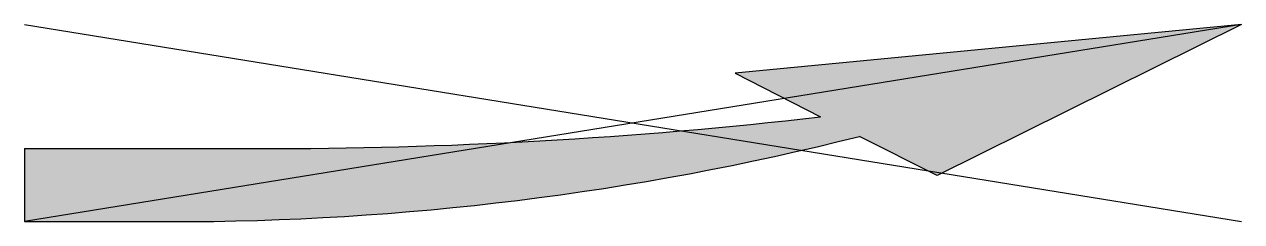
# Model space of a CAD drawing. Header units: metres. Extents: x 0 to 5, y -0.15 to 0.66.
import ezdxf

# ---------------------------------------------------------------- set-up
doc = ezdxf.new("R2010")
doc.units = ezdxf.units.M

msp = doc.modelspace()

# ---------------------------------------------------------------- hatches: boundary and pattern name
h = msp.add_hatch(color=256)
h.paths.add_polyline_path([(5, 0.66), (2.92, 0.46), (3.27, 0.28, -0.004791), (2.8884, 0.24), (4.1532, 0.24)])
h.paths.add_polyline_path([(3.43, 0.2), (3.75, 0.04), (4.1532, 0.24), (2.8884, 0.24, -0.024122), (0.96, 0.15), (0, 0.15), (0, -0.15), (0.6, -0.15, 0.062013)])

# ---------------------------------------------------------------- linework, layer by layer
for p, q in [((5, 0.66), (2.92, 0.46)), ((5, 0.66), (3.75, 0.04)), ((2.92, 0.46), (3.27, 0.28)), ((0, 0.15), (0.96, 0.15)), ((0, 0.15), (0, -0.15)), ((3.75, 0.04), (3.43, 0.2)), ((0, -0.15), (0.6, -0.15))]:
    msp.add_line(p, q)
at = {"flags": 128}
for points in [[(0, 0.66), (5, -0.15)], [(5, 0.66), (0, -0.15)]]:
    msp.add_lwpolyline(points, dxfattribs=at)
for centre, radius, start, end in [((0.992, 20.17), 20.02, 269.90844, 276.53364), ((0.6094, 11.39), 11.54, 269.95315, 284.14735)]:
    msp.add_arc(centre, radius, start, end)

doc.saveas('drawing.dxf')
